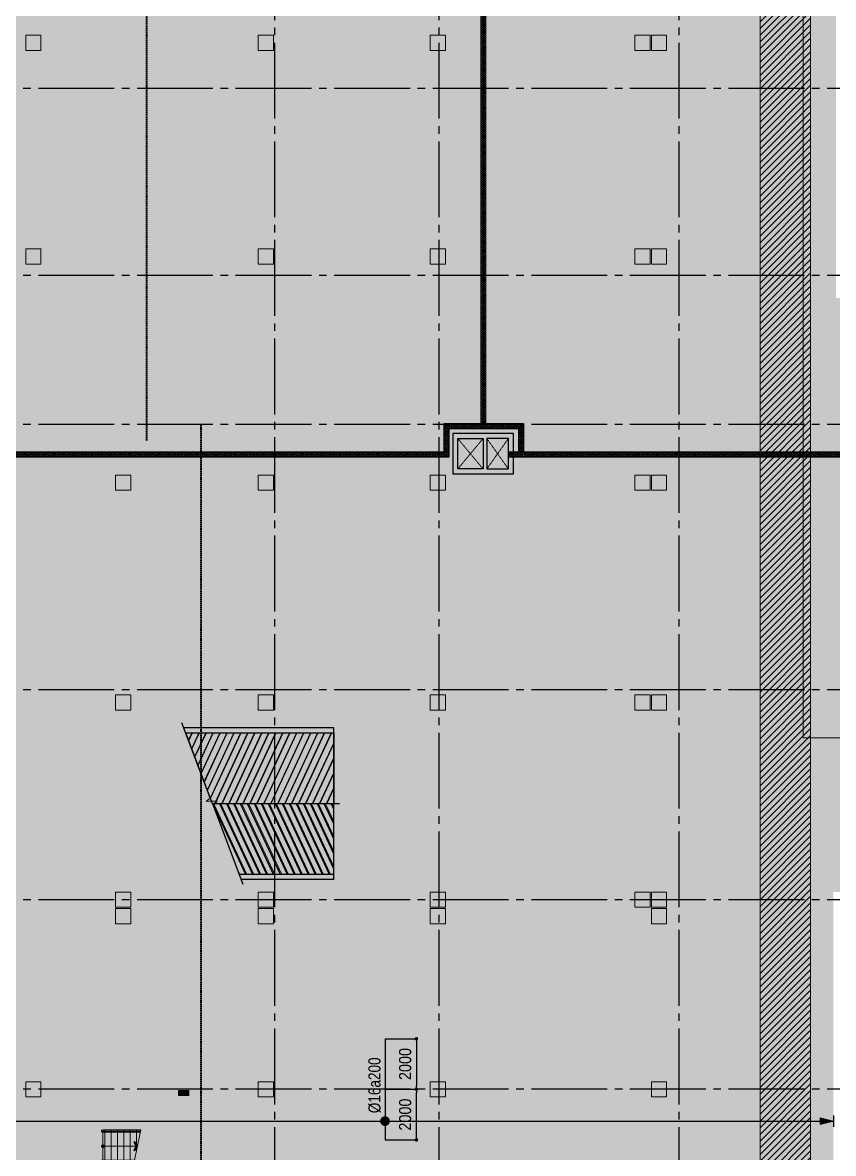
# Model space of a CAD drawing. Header units: millimetres. Extents: x -3819597 to -2591384, y 582389 to 820195.
# Drawn here: x -3387699 to -3355624, y 665496 to 710231 of the extents above; entities that cross this region are included whole.
import ezdxf
from ezdxf.enums import TextEntityAlignment as Align
from ezdxf.xclip import XClip

# ---------------------------------------------------------------- set-up
doc = ezdxf.new("R2010")
doc.units = ezdxf.units.MM
doc.header["$MEASUREMENT"] = 0
doc.header["$XCLIPFRAME"] = 0
for name, pattern in [('CENTER', [2, 1.25, -0.25, 0.25, -0.25]), ('CHG_XX_Damsan_Ham 2$0$CHG_XX_Damsan_Ham 2$0$HIDDEN', [0.375, 0.25, -0.125]), ('CHG_XX_Damsan_Ham 2$0$MB Ham 2$0$Hidden21', [3, 2, -1]), ('CHG_XX_Luoi truc$0$MB_Luoi truc$0$Center101', [13, 10, -1, 1, -1]), ('HIDDEN', [0.375, 0.25, -0.125])]:
    doc.linetypes.add(name, pattern=pattern)
doc.layers.get('0').update_dxf_attribs({"lineweight": 9})
doc.layers.get('Defpoints').update_dxf_attribs({"color": 10, "lineweight": 0})
for name, color, linetype in [('02HN. TEXT B', 1, 'Continuous'), ('08HN. SSS X', 6, 'Continuous'), ('12HN. GRID', 1, 'CENTER'), ("CHG_XX_Damsan_Ham 2$0$CHG_XX_Damsan_Ham 2$0$'S_General_Hatch_8", 8, 'Continuous'), ('CHG_XX_Damsan_Ham 2$0$CHG_XX_Damsan_Ham 2$0$MEP-00-GENERAL-35', 2, 'Continuous'), ('CHG_XX_Damsan_Ham 2$0$MB Ham 2$0$Staircase', 30, 'Continuous'), ('CHG_XX_Damsan_Ham 2$0$MB Ham 2$0$Staircase Hidden', 34, 'CHG_XX_Damsan_Ham 2$0$MB Ham 2$0$Hidden21'), ('CHG_XX_Luoi truc$0$Grid', 34, 'Continuous'), ('CHG_XX_Luoi truc$0$Grid Line', 8, 'CHG_XX_Luoi truc$0$MB_Luoi truc$0$Center101'), ('dim', 51, 'Continuous')]:
    doc.layers.add(name, color=color, linetype=linetype)
for name, color, linetype, lineweight, plot in [('CHG_XX_Cot_Ham 2$0$NS-Column-H2', 90, 'Continuous', 13, False), ('CHG_XX_Cot_Ham 2$0$NS-Column-H2 @ 1', 90, 'Continuous', 13, False), ('CHG_XX_Cot_Ham 2$0$NS-Column-H2 @ 150', 90, 'Continuous', 13, False)]:
    doc.layers.add(name, color=color, linetype=linetype, lineweight=lineweight, plot=plot)
for name, color, linetype, lineweight in [('CHG_XX_Cot_Ham 2$0$NS-Pier-H2', 150, 'Continuous', 13), ('CHG_XX_Damsan_Ham 2$0$CHG_XX_Damsan_Ham 2$0$DBAO', 3, 'Continuous', 13), ('CHG_XX_Damsan_Ham 2$0$CHG_XX_Damsan_Ham 2$0$DMo', 9, 'CHG_XX_Damsan_Ham 2$0$CHG_XX_Damsan_Ham 2$0$HIDDEN', 9), ('CHG_XX_Damsan_Ham 2$0$CHG_XX_Damsan_Ham 2$0$DTE-MEP-H-SLAB TEXT', 3, 'Continuous', 0), ('CHG_XX_Damsan_Ham 2$0$CHG_XX_Damsan_Ham 2$0$HATCH', 154, 'Continuous', 9), ('CHG_XX_Damsan_Ham 2$0$CHG_XX_Damsan_Ham 2$0$mach ngung thi cong', 6, 'Continuous', 13), ('CHG_XX_Damsan_Ham 2$0$CHG_XX_Damsan_Ham 2$0$Start hatch', 8, 'Continuous', 25), ('CHG_XX_Damsan_Ham 2$0$CHG_XX_Damsan_Ham 2$0$Start net bao', 3, 'Continuous', 18), ('CHG_XX_Damsan_Ham 2$0$HATCH', 57, 'Continuous', 9), ('CHG_XX_Damsan_Ham 2$0$mach ngung thi cong', 6, 'Continuous', 13), ('CHG_XX_Damsan_Ham 2$0$Start hatch', 8, 'Continuous', 25), ('CHG_XX_Damsan_Ham 2$0$tam cap ram', 8, 'Continuous', 5), ('thep chay suot', 5, 'HIDDEN', 40)]:
    doc.layers.add(name, color=color, linetype=linetype, lineweight=lineweight)
doc.styles.add('[HN042014]STYLE', font='arial.ttf', dxfattribs={"width": 0.8})
doc.styles.add('CHG_XX_Luoi truc$0$MB_Luoi truc$0$Grid A-F$0$VNI-HelveCB', font='VHELVCB_0.TTF')
doc.styles.add('MB_Luoi truc$0$Arial_C', font='arial.ttf', dxfattribs={"width": 0.85})
doc.dimstyles.new('200', dxfattribs={"dimscale": 200, "dimtxt": 2.4, "dimasz": 0.7, "dimexe": 0.0003, "dimexo": 0, "dimgap": 1, "dimtad": 1, "dimdec": 0, "dimzin": 12, "dimdsep": 46, "dimtxsty": 'MB_Luoi truc$0$Arial_C', "dimblk": 'MB_Luoi truc$0$_Dot', "dimcen": 0.5, "dimclrd": 256, "dimclre": 8, "dimclrt": 1, "dimadec": 0, "dimazin": 0, "dimtfac": 1, "dimtdec": 0, "dimtix": 1, "dimtmove": 2, "dimatfit": 3, "dimldrblk": 'MB_Luoi truc$0$HTT Arrow 30', "dimfxl": 1, "dimtolj": 1, "dimtzin": 0, "dimlwe": -1, "dimarcsym": 0})
pattern_1 = [(45, (170555.19, -8650), (-44.194174, 44.194174), []), (135, (170555.19, -8650), (-44.194174, -44.194174), [])]

# ---------------------------------------------------------------- blocks, each defined once
blk = doc.blocks.new('*U697')
at = {"layer": 'thep chay suot', "linetype": 'HIDDEN', "ltscale": 10}
blk.add_line((-8539, 0), (7238, 0), dxfattribs=at)
at = {"layer": 'thep chay suot', "linetype": 'ByBlock', "ltscale": 0.001}
blk.add_line((-8539, 0), (-8539, 0), dxfattribs=at)
at = {"layer": '02HN. TEXT B', "linetype": 'ByBlock', "style": '[HN042014]STYLE', "width": 0.8, "flags": 8}
blk.add_attdef('1', text='', height=160, dxfattribs=at).set_placement((-815, 134), align=Align.MIDDLE_LEFT)
blk.add_attdef('0', text='', height=160, dxfattribs=at).set_placement((-351, 11), align=Align.MIDDLE_CENTER)
at = {"layer": 'Defpoints', "color": 9, "linetype": 'ByBlock', "style": '[HN042014]STYLE', "width": 0.8, "flags": 9}
for tag, p in [('2', (-6355, 883)), ('3', (-6355, 479)), ('4', (-6355, 74)), ('5', (-6355, -317))]:
    blk.add_attdef(tag, text='', height=250, dxfattribs=at).set_placement(p, align=Align.MIDDLE_CENTER)
blk = doc.blocks.new('*U722')
at = {"layer": 'thep chay suot', "linetype": 'HIDDEN', "ltscale": 10}
blk.add_line((-10637, 0), (10041, 0), dxfattribs=at)
at = {"layer": 'thep chay suot', "linetype": 'ByBlock', "ltscale": 0.001}
blk.add_line((10041, 0), (10041, 0), dxfattribs=at)
at = {"layer": '02HN. TEXT B', "linetype": 'ByBlock', "style": '[HN042014]STYLE', "width": 0.8, "flags": 8}
blk.add_attdef('1', text='', height=160, dxfattribs=at).set_placement((-815, 134), align=Align.MIDDLE_LEFT)
blk.add_attdef('0', text='', height=160, dxfattribs=at).set_placement((-351, 11), align=Align.MIDDLE_CENTER)
at = {"layer": 'Defpoints', "color": 9, "linetype": 'ByBlock', "style": '[HN042014]STYLE', "width": 0.8, "flags": 9}
for tag, p in [('2', (12010, 883)), ('3', (12010, 479)), ('4', (12010, 74)), ('5', (12010, -317))]:
    blk.add_attdef(tag, text='', height=250, dxfattribs=at).set_placement(p, align=Align.MIDDLE_CENTER)
blk = doc.blocks.new('*U727')
at = {"layer": '12HN. GRID', "linetype": 'Continuous'}
h = blk.add_hatch(color=256, dxfattribs=at)
h.dxf.hatch_style = 1
h.paths.add_polyline_path([(-44, 8611), (44, 8611), (0, 8787)])
h = blk.add_hatch(color=256, dxfattribs=at)
h.dxf.hatch_style = 1
h.paths.add_polyline_path([(0, -5913), (44, -5737), (-44, -5737)])
at = {"layer": '08HN. SSS X', "linetype": 'ByBlock', "ltscale": 10}
for p, q in [((-1086, 0), (247, 0)), ((-1086, 0), (-1086, 0)), ((247, 0), (247, 0))]:
    blk.add_line(p, q, dxfattribs=at)
at = {"layer": '12HN. GRID', "linetype": 'Continuous'}
for p, q in [((-75, 8787), (75, 8787)), ((-44, 8611), (0, 8787)), ((0, 8787), (0, -5913)), ((0, 8787), (44, 8611)), ((-44, 8611), (44, 8611)), ((-44, -5737), (44, -5737)), ((-44, -5737), (0, -5913)), ((0, -5913), (44, -5737)), ((-75, -5913), (75, -5913))]:
    blk.add_line(p, q, dxfattribs=at)
at = {"layer": '12HN. GRID', "linetype": 'Continuous', "const_width": 64, "flags": 128}
blk.add_lwpolyline([(-32, 0, -1), (32, 0, -1)], format="xyb", close=True, dxfattribs=at)
at = {"layer": '02HN. TEXT B', "linetype": 'ByBlock', "style": '[HN042014]STYLE', "width": 0.8, "flags": 8}
blk.add_attdef('1', text='', height=160, dxfattribs=at).set_placement((-839, 140), align=Align.MIDDLE_LEFT)
blk.add_attdef('0', text='', height=160, dxfattribs=at).set_placement((211365, -1010081), align=Align.MIDDLE_CENTER)
at = {"layer": 'Defpoints', "color": 9, "linetype": 'ByBlock', "style": '[HN042014]STYLE', "width": 0.8, "flags": 9}
for tag, p in [('2', (1264, 124)), ('3', (1264, -281)), ('4', (1264, -686)), ('5', (1264, -1076))]:
    blk.add_attdef(tag, text='', height=250, dxfattribs=at).set_placement(p, align=Align.MIDDLE_CENTER)
blk = doc.blocks.new('MB_Luoi truc$0$_Dot')
at = {"color": 0, "linetype": 'ByBlock', "lineweight": -2}
blk.add_line((-0.5, 0), (-1, 0), dxfattribs=at)
at = {"color": 0, "linetype": 'ByBlock', "const_width": 0.5}
blk.add_lwpolyline([(-0.25, 0, 1), (0.25, 0, 1)], format="xyb", close=True, dxfattribs=at)
blk = doc.blocks.new('*D726')
at = {"layer": 'Defpoints', "color": 0, "ltscale": 1500, "transparency": 16777216}
for p in [(-3373362, 668031), (-3372120, 668031), (-3373362, 666031)]:
    blk.add_point(p, dxfattribs=at)
at = {"layer": 'dim', "color": 8, "ltscale": 1500, "transparency": 16777216}
for p, q in [((-3373362, 668031), (-3372120, 668031)), ((-3373362, 666031), (-3372120, 666031))]:
    blk.add_line(p, q, dxfattribs=at)
at = {"layer": 'dim', "lineweight": -2, "ltscale": 1500, "transparency": 16777216}
blk.add_line((-3372120, 666171), (-3372120, 667891), dxfattribs=at)
at = {"layer": 'dim', "lineweight": -2, "ltscale": 1500, "transparency": 16777216, "xscale": 140, "yscale": 140, "zscale": 140}
for p, rotation in [((-3372120, 668031), 90), ((-3372120, 666031), 270)]:
    blk.add_blockref('MB_Luoi truc$0$_Dot', p, dxfattribs=dict(at, rotation=rotation))
at = {"layer": 'dim', "color": 1, "ltscale": 1500, "transparency": 16777216, "insert": (-3372565, 667031), "char_height": 480, "attachment_point": 5, "rotation": 90, "style": 'MB_Luoi truc$0$Arial_C'}
blk.add_mtext('\\A1;2000', dxfattribs=at)
blk = doc.blocks.new('MB_Luoi truc$0$HTT Arrow 30')
blk.add_hatch(color=256).paths.add_polyline_path([(-2.5, 0.375), (-2.5, -0.375), (0, 0)])
at = {"color": 0, "linetype": 'ByBlock', "lineweight": -2}
for p, q in [((0, 0), (-2.5, 0.375)), ((-2.5, -0.375), (-2.5, 0.375)), ((0, 0), (-2.5, -0.375))]:
    blk.add_line(p, q, dxfattribs=at)
blk = doc.blocks.new('*D728')
at = {"layer": 'Defpoints', "color": 0, "ltscale": 1500, "transparency": 16777216}
for p in [(-3373362, 670031), (-3373362, 668031), (-3372120, 668031)]:
    blk.add_point(p, dxfattribs=at)
at = {"layer": 'dim', "color": 8, "ltscale": 1500, "transparency": 16777216}
for p, q in [((-3373362, 670031), (-3372120, 670031)), ((-3373362, 668031), (-3372120, 668031))]:
    blk.add_line(p, q, dxfattribs=at)
at = {"layer": 'dim', "lineweight": -2, "ltscale": 1500, "transparency": 16777216}
blk.add_line((-3372120, 669891), (-3372120, 668171), dxfattribs=at)
at = {"layer": 'dim', "lineweight": -2, "ltscale": 1500, "transparency": 16777216, "xscale": 140, "yscale": 140, "zscale": 140}
for p, rotation in [((-3372120, 670031), 90), ((-3372120, 668031), 270)]:
    blk.add_blockref('MB_Luoi truc$0$_Dot', p, dxfattribs=dict(at, rotation=rotation))
at = {"layer": 'dim', "color": 1, "ltscale": 1500, "transparency": 16777216, "insert": (-3372565, 669031), "char_height": 480, "attachment_point": 5, "rotation": 90, "style": 'MB_Luoi truc$0$Arial_C'}
blk.add_mtext('\\A1;2000', dxfattribs=at)
blk = doc.blocks.new('*U1036')
at = {"layer": 'CHG_XX_Cot_Ham 2$0$NS-Column-H2 @ 1'}
h = blk.add_hatch(color=256, dxfattribs=at)
h.dxf.hatch_style = 1
h.paths.add_polyline_path([(-300, -300), (-300, 300), (300, 300), (300, -300)])
at = {"layer": 'CHG_XX_Cot_Ham 2$0$NS-Column-H2 @ 150'}
h = blk.add_hatch(color=256, dxfattribs=at)
h.dxf.hatch_style = 1
h.paths.add_polyline_path([(-300, -300), (-300, 300), (300, 300), (300, -300)])
blk = doc.blocks.new('CHG_XX_Cot_Ham 2$0$HoBoi_C600x600')
at = {"layer": 'CHG_XX_Cot_Ham 2$0$NS-Column-H2'}
blk.add_lwpolyline([(300, -300), (300, 300), (-300, 300), (-300, -300)], close=True, dxfattribs=at)
blk.add_blockref('*U1036', (0, 0), dxfattribs=at)
blk = doc.blocks.new('*U1029')
at = {"layer": 'CHG_XX_Luoi truc$0$Grid Line'}
blk.add_line((0, 0), (0, 608), dxfattribs=at)
at = {"layer": 'CHG_XX_Luoi truc$0$Grid', "lineweight": -2, "style": 'CHG_XX_Luoi truc$0$MB_Luoi truc$0$Grid A-F$0$VNI-HelveCB'}
for tag, p in [('GRIDSUB', (0, 617)), ('GRID', (0, -9))]:
    blk.add_attdef(tag, text='', height=5, dxfattribs=at).set_placement(p, align=Align.MIDDLE)
blk = doc.blocks.new('*U1034')
at = {"layer": 'CHG_XX_Luoi truc$0$Grid Line'}
blk.add_line((0, 0), (0, 608), dxfattribs=at)
at = {"layer": 'CHG_XX_Luoi truc$0$Grid', "lineweight": -2, "style": 'CHG_XX_Luoi truc$0$MB_Luoi truc$0$Grid A-F$0$VNI-HelveCB'}
for tag, p in [('GRIDSUB', (0, 617)), ('GRID', (0, -9))]:
    blk.add_attdef(tag, text='', height=5, dxfattribs=at).set_placement(p, align=Align.MIDDLE)
blk = doc.blocks.new('*U1031')
at = {"layer": 'CHG_XX_Luoi truc$0$Grid Line'}
blk.add_line((0, 0), (0, 438), dxfattribs=at)
at = {"layer": 'CHG_XX_Luoi truc$0$Grid', "lineweight": -2, "style": 'CHG_XX_Luoi truc$0$MB_Luoi truc$0$Grid A-F$0$VNI-HelveCB'}
for tag, p in [('GRIDSUB', (0, 447)), ('GRID', (0, -9))]:
    blk.add_attdef(tag, text='', height=5, dxfattribs=at).set_placement(p, align=Align.MIDDLE)
blk = doc.blocks.new('CHG_XX_Luoi truc')
at = {"layer": 'CHG_XX_Luoi truc$0$Grid', "xscale": 300, "yscale": 300, "zscale": 300}
for name, p in [('*U1029', (54650, -12747)), ('*U1034', (61150, -12747)), ('*U1029', (70650, -12747))]:
    blk.add_blockref(name, p, dxfattribs=at)
at = {"layer": 'CHG_XX_Luoi truc$0$Grid', "xscale": 300.0000000000013, "yscale": 300.0000000000013, "zscale": 300.0000000000013, "rotation": 90}
for p in [(110703, 97650), (110703, 90250), (110703, 84350), (110703, 73850), (110703, 65550), (110703, 58050)]:
    blk.add_blockref('*U1031', p, dxfattribs=at)
blk = doc.blocks.new('CHG_XX_Cot_Ham 2')
at = {"layer": 'CHG_XX_Cot_Ham 2$0$NS-Column-H2'}
h = blk.add_hatch(color=256, dxfattribs=at)
h.dxf.hatch_style = 1
h.paths.add_polyline_path([(50848.5, 58000), (50848.5, 57800), (51248.5, 57800), (51248.5, 58000)])
at = {"layer": 'CHG_XX_Cot_Ham 2$0$NS-Pier-H2'}
h = blk.add_hatch(color=256, dxfattribs=at)
h.dxf.hatch_style = 1
h.paths.add_polyline_path([(99639.2, 163400), (-10900, 163400), (-10900, 85450), (-300, 85450), (-300, 84050), (32350, 84050), (32350, -9000), (103575.5, -9000), (106050, -6022), (106050, 158254.3)])
h.paths.add_polyline_path([(99533.7, 163100), (105750, 158110.4), (105750, 90450), (105650, 90450), (105750, 90450), (105750, 13850), (105750, 13722.3), (105750, -5913.6), (103434.7, -8700), (93599.8, -8700), (93299.8, -8700), (32650, -8700), (32650, 84350), (0, 84350), (0, 85750), (-10600, 85750), (-10600, 163100), (93600, 163100)], flags=16)
at = {"layer": 'CHG_XX_Cot_Ham 2$0$NS-Column-H2'}
blk.add_lwpolyline([(50848.5, 58000), (50848.5, 57800), (51248.5, 57800), (51248.5, 58000)], close=True, dxfattribs=at)
for p in [(45100, 99450), (54300, 99450), (61100, 99450), (69200, 99450), (69850, 99450), (45100, 91000), (54300, 91000), (61100, 91000), (69200, 91000), (69850, 91000), (48650, 82050), (54300, 82050), (61100, 82050), (69200, 82050), (69850, 82050), (48650, 73350), (54300, 73350), (61100, 73350), (69200, 73350), (69850, 73350), (48650, 65550), (54300, 65550), (61100, 65550), (69200, 65550), (69850, 65550), (48650, 64900), (48650, 64900), (54300, 64900), (61100, 64900), (69850, 64900), (45100, 58050), (54300, 58050), (61100, 58050), (69850, 58050)]:
    blk.add_blockref('CHG_XX_Cot_Ham 2$0$HoBoi_C600x600', p, dxfattribs=at)
at = {"layer": 'CHG_XX_Cot_Ham 2$0$NS-Pier-H2'}
blk.add_blockref('CHG_XX_Luoi truc', (0, 0), dxfattribs=at)
blk = doc.blocks.new('CHG_XX_Damsan_Ham 2$0$CHG_XX_Damsan_Ham 2$0$sdfsgdh')
at = {"layer": 'CHG_XX_Damsan_Ham 2$0$CHG_XX_Damsan_Ham 2$0$Start hatch', "ltscale": 0.5}
h = blk.add_hatch(dxfattribs=at)
h.set_pattern_fill('ANSI37', color=256, scale=500)
h.set_pattern_definition(pattern_1)
h.paths.add_polyline_path([(73704, -38921), (73504, -38921), (73504, -76505), (73704, -76505)])
h = blk.add_hatch(dxfattribs=at)
h.set_pattern_fill('ANSI37', color=256, scale=500)
h.set_pattern_definition(pattern_1)
h.paths.add_polyline_path([(72249, -76705), (74991, -76705), (74991, -77624), (74591, -77624), (74591, -77824), (75191, -77824), (75191, -77624), (75191, -76505), (73704, -76505), (73504, -76505), (72049, -76505), (72049, -77624), (45350, -77624), (45350, -77824), (72249, -77824)])
h = blk.add_hatch(dxfattribs=at)
h.set_pattern_fill('ANSI37', color=256, scale=500)
h.paths.add_polyline_path([(103600, -77624), (75191, -77624), (75191, -77824), (103600, -77824)])
at = {"layer": 'CHG_XX_Damsan_Ham 2$0$CHG_XX_Damsan_Ham 2$0$DTE-MEP-H-SLAB TEXT', "color": 2, "ltscale": 0.5}
for p, q in [((73504, 200), (73504, -76505)), ((73704, 200), (73704, -76505)), ((73504, -76705), (73504, -76707)), ((74591, -77624), (74991, -77624)), ((74591, -78105), (74591, -78305))]:
    blk.add_line(p, q, dxfattribs=at)
at = {"layer": 'CHG_XX_Damsan_Ham 2$0$CHG_XX_Damsan_Ham 2$0$MEP-00-GENERAL-35'}
for p, q in [((74591, -77824), (103600, -77824)), ((75191, -77624), (103600, -77624))]:
    blk.add_line(p, q, dxfattribs=at)
for points in [[(45350, -77624), (72049, -77624), (72049, -76505), (73504, -76505)], [(45350, -77824), (72249, -77824), (72249, -76705), (74991, -76705), (74991, -77624)], [(73704, -76505), (75191, -76505), (75191, -77624)]]:
    blk.add_lwpolyline(points, dxfattribs=at)
for points in [[(74791, -76905), (72391, -76905), (72391, -78505), (74791, -78505)], [(73591, -78305), (72591, -78305), (72591, -77105), (73591, -77105)], [(74591, -77105), (73741, -77105), (73741, -78305), (74591, -78305)]]:
    blk.add_lwpolyline(points, close=True, dxfattribs=at)
blk = doc.blocks.new('CHG_XX_Damsan_Ham 2$0$A$C2E244298')
at = {"layer": 'CHG_XX_Damsan_Ham 2$0$Start hatch', "linetype": 'Continuous'}
h = blk.add_hatch(dxfattribs=at)
h.set_pattern_fill('_USER', color=256, scale=250, angle=65, pattern_type=0)
h.set_pattern_definition([(65, (2e-10, 1e-10), (-226.57695, 105.65457), [])])
h.paths.add_polyline_path([(51130, 72150), (56983, 72150), (56983, 69350), (52188, 69350)])
h = blk.add_hatch(dxfattribs=at)
h.set_pattern_fill('_USER', color=256, scale=250, angle=65, pattern_type=0)
h.set_pattern_definition([(295, (2e-10, 138700), (-226.57695, -105.65457), [])])
h.paths.add_polyline_path([(56983, 66550), (56983, 69350), (52188, 69350), (53246, 66550)])
at = {"layer": 'CHG_XX_Damsan_Ham 2$0$Start hatch'}
for p, q in [((56983, 72350), (51055, 72350)), ((56983, 66350), (53321, 66350))]:
    blk.add_line(p, q, dxfattribs=at)
at = {"layer": 'CHG_XX_Damsan_Ham 2$0$Start hatch', "linetype": 'Continuous'}
for p, q in [((57206, 69350), (52188, 69350)), ((56983, 66550), (53246, 66550))]:
    blk.add_line(p, q, dxfattribs=at)
for points in [[(53397, 66150), (52207, 69301), (52373, 69444), (51934, 69438), (52101, 69581), (50979, 72550)], [(56983, 66350), (56983, 72350)]]:
    blk.add_lwpolyline(points, dxfattribs=at)
blk.add_lwpolyline([(51130, 72150), (56983, 72150), (56983, 69350), (52188, 69350)], close=True, dxfattribs=at)
blk = doc.blocks.new('CHG_XX_Damsan_Ham 2$0$MB Ham 2$0$Arrow 60')
at = {"linetype": 'ByBlock', "lineweight": -2}
h = blk.add_hatch(color=0, dxfattribs=at)
h.paths.add_polyline_path([(1.88, 0.94), (1.65, 1.38), (0, 0.56), (-1.65, 1.38), (-1.88, 0.94), (0, 0)], flags=17)
h.paths.add_polyline_path([(1.65, 1.38), (1.88, 0.94), (0, 0), (-1.88, 0.94), (-1.65, 1.38), (0, 0.56)])
blk.add_hatch(color=0, dxfattribs=at).paths.add_polyline_path([(1.65, 1.38), (1.88, 0.94), (0, 0), (-1.88, 0.94), (-1.65, 1.38), (0, 0.56)])
at = {"color": 0, "linetype": 'ByBlock', "lineweight": -2}
blk.add_lwpolyline([(1.65, 1.38), (1.88, 0.94), (0, 0), (-1.88, 0.94), (-1.65, 1.38), (0, 0.56)], close=True, dxfattribs=at)
blk = doc.blocks.new('CHG_XX_Damsan_Ham 2$0$MB Ham 2$0$Dot')
at = {"linetype": 'ByBlock', "lineweight": -2}
h = blk.add_hatch(color=0, dxfattribs=at)
edge = h.paths.add_edge_path()
edge.add_arc((0, 0), 0.5, 0, 360)
at = {"color": 0, "linetype": 'ByBlock', "lineweight": -2}
blk.add_line((0, -1), (0, 1), dxfattribs=at)
blk.add_circle((0, 0), 0.5, dxfattribs=at)
blk = doc.blocks.new('*U966')
at = {"layer": 'CHG_XX_Damsan_Ham 2$0$tam cap ram'}
h = blk.add_hatch(dxfattribs=at)
h.set_pattern_fill('_USER', color=256, scale=250, angle=90, pattern_type=0)
h.set_pattern_definition([(90, (2200, 2550), (-250, 2e-14), [])])
h.paths.add_polyline_path([(1200, 2550), (3200, 2550), (3200, 1450), (1200, 1450)])
h.paths.add_polyline_path([(1200, 1400), (3200, 1400), (3200, 1350), (1200, 1350)])
h.paths.add_polyline_path([(1200, 1200), (3200, 1200), (3200, 1150), (1200, 1150)])
h.paths.add_polyline_path([(1200, 1100), (3200, 1100), (3200, 0), (1200, 0)])
at = {"layer": 'CHG_XX_Damsan_Ham 2$0$MB Ham 2$0$Staircase'}
for p, q in [((1200, 0), (1200, 1100)), ((3200, 0), (3200, 1100)), ((0, 0), (4400, 0))]:
    blk.add_line(p, q, dxfattribs=at)
at = {"layer": 'CHG_XX_Damsan_Ham 2$0$MB Ham 2$0$Staircase Hidden'}
for p, q in [((4400, 2550), (4400, 0)), ((4400, 1200), (4400, 1350))]:
    blk.add_line(p, q, dxfattribs=at)
at = {"layer": 'CHG_XX_Damsan_Ham 2$0$tam cap ram'}
for p, q in [((0, 0), (0, 2550)), ((0, 2550), (4400, 2550)), ((1200, 1450), (1200, 2550)), ((1598, 1350), (1848, 2550)), ((1700, 1350), (1950, 2550)), ((3200, 1450), (3200, 2550)), ((600, 550), (600, 2000)), ((600, 2000), (3800, 2000)), ((3800, 550), (3800, 2000)), ((1100, 1100), (1100, 1450)), ((1100, 1450), (3300, 1450)), ((1150, 1150), (1150, 1400)), ((1150, 1400), (3250, 1400)), ((1200, 1150), (1200, 1400)), ((1200, 1400), (1200, 1350)), ((1200, 1350), (3200, 1350)), ((3200, 1150), (3200, 1400)), ((3250, 1150), (3250, 1400)), ((3300, 1100), (3300, 1450)), ((1100, 1100), (3300, 1100)), ((1150, 1150), (3250, 1150)), ((1200, 1200), (3200, 1200)), ((1200, 1200), (1200, 1150)), ((600, 550), (3800, 550))]:
    blk.add_line(p, q, dxfattribs=at)
for points in [[(1200, 2550), (3200, 2550), (3200, 1450), (1200, 1450)], [(1200, 1400), (3200, 1400), (3200, 1350), (1200, 1350)], [(1200, 1200), (3200, 1200), (3200, 1150), (1200, 1150)], [(1200, 1100), (3200, 1100), (3200, 0), (1200, 0)]]:
    blk.add_lwpolyline(points, close=True, dxfattribs=at)
for centre, start, end in [((1200, 1350), 90, 180), ((3200, 1350), 0, 90), ((1200, 1200), 180, 270), ((3200, 1200), 270, 0)]:
    blk.add_arc(centre, 1200, start, end, dxfattribs=at)
at = {"layer": 'CHG_XX_Damsan_Ham 2$0$tam cap ram', "yscale": 100, "zscale": 100}
for name, p, xscale, rotation in [('CHG_XX_Damsan_Ham 2$0$MB Ham 2$0$Arrow 60', (1835, 2000), 100, 270), ('CHG_XX_Damsan_Ham 2$0$MB Ham 2$0$Dot', (3200, 2000), 100, 270), ('CHG_XX_Damsan_Ham 2$0$MB Ham 2$0$Arrow 60', (3200, 550), -100, 90)]:
    blk.add_blockref(name, p, dxfattribs=dict(at, xscale=xscale, rotation=rotation))
blk = doc.blocks.new('CHG_XX_Damsan_Ham 2$0$ArchStaireH2')
at = {"layer": 'CHG_XX_Damsan_Ham 2$0$tam cap ram'}
h = blk.add_hatch(dxfattribs=at)
h.set_pattern_fill('_USER', color=256, scale=250, angle=65, pattern_type=0)
h.set_pattern_definition([(65, (-12250, -141050), (-226.57695, 105.65457), [])])
h.paths.add_polyline_path([(38880, -68900), (44733, -68900), (44733, -71700), (39938, -71700)])
h = blk.add_hatch(dxfattribs=at)
h.set_pattern_fill('_USER', color=256, scale=250, angle=65, pattern_type=0)
h.set_pattern_definition([(295, (-12250, -2350), (-226.57695, -105.65457), [])])
h.paths.add_polyline_path([(44733, -74500), (44733, -71700), (39938, -71700), (40996, -74500)])
ref = blk.add_blockref('*U966', (38800, -83250), dxfattribs=dict(rotation=180))
XClip(ref).set_block_clipping_path([(3250, 1350), (3249.9999999999, 2550), (1945, 2550), (1695, 1350)])
at = {"layer": 'CHG_XX_Damsan_Ham 2$0$CHG_XX_Damsan_Ham 2$0$Start net bao'}
blk.add_blockref('CHG_XX_Damsan_Ham 2$0$A$C2E244298', (-12250, -141050), dxfattribs=at)
blk = doc.blocks.new('CHG_XX_Damsan_Ham 2', base_point=(3089256, -609981))
at = {"layer": "CHG_XX_Damsan_Ham 2$0$CHG_XX_Damsan_Ham 2$0$'S_General_Hatch_8"}
h = blk.add_hatch(dxfattribs=at)
h.set_pattern_fill('CROSS', color=256, scale=2000)
edge = h.paths.add_edge_path()
edge.add_line((76750, 42625), (76750, 65250))
edge.add_line((76750, 65250), (76750, 65850))
edge.add_line((76750, 65850), (77900, 65850))
edge.add_line((77900, 65850), (77900, 89350))
edge.add_line((77900, 89350), (76850, 89350))
edge.add_line((76850, 89350), (76850, 90650))
edge.add_line((76850, 90650), (76852, 131950))
edge.add_line((76852, 131950), (51950, 131950))
edge.add_line((51950, 131950), (51950, 130600))
edge.add_line((51950, 130600), (22700, 130600))
edge.add_line((22700, 130600), (22700, 84050))
edge.add_line((22700, 84050), (32350, 84050))
edge.add_line((32350, 84050), (32350, 22700))
edge.add_line((32350, 22700), (76500, 22700))
edge.add_line((76500, 22700), (76500, 23518))
edge.add_line((76500, 23518), (76750, 23518))
edge.add_line((76750, 23518), (76750, 42625))
edge.add_line((76750, 42625), (76750, 43198))
at = {"layer": 'CHG_XX_Damsan_Ham 2$0$CHG_XX_Damsan_Ham 2$0$HATCH'}
h = blk.add_hatch(dxfattribs=at)
h.set_pattern_fill('ANSI31', color=256, scale=1500)
h.set_pattern_definition([(45, (-2702289.21, 609981.01), (-132.582521, 132.582521), [])])
h.paths.add_polyline_path([(32350, 25700), (73852, 25700), (73852, 127600), (25700, 127600), (25700, 84350), (23700, 84350), (23700, 129600), (75851, 129600), (75851, 23700), (32350, 23700)])
at = {"layer": 'CHG_XX_Damsan_Ham 2$0$CHG_XX_Damsan_Ham 2$0$DMo'}
for p, q in [((61891, 83795), (62891, 82595)), ((62891, 83795), (61891, 82595)), ((63041, 83795), (63891, 82595)), ((63041, 82595), (63891, 83795))]:
    blk.add_line(p, q, dxfattribs=at)
at = {"layer": 'CHG_XX_Damsan_Ham 2$0$CHG_XX_Damsan_Ham 2$0$HATCH'}
blk.add_lwpolyline([(32350, 25700), (73852, 25700), (73852, 127600), (25700, 127600), (25700, 84350), (23700, 84350), (23700, 129600), (75851, 129600), (75851, 23700), (32350, 23700), (32350, 25700)], dxfattribs=at)
at = {"layer": 'CHG_XX_Damsan_Ham 2$0$CHG_XX_Damsan_Ham 2$0$mach ngung thi cong'}
blk.add_lwpolyline([(23700, 90148), (-100, 90150), (-100, 153400), (99650, 153400), (99650, 71950), (75851, 71950), (75851, 88800), (75851, 88800), (75851, 129600), (23700, 129600)], close=True, dxfattribs=at)
at = {"layer": 'CHG_XX_Damsan_Ham 2$0$mach ngung thi cong'}
blk.add_lwpolyline([(23900, 90148), (-100, 90150), (-100, 153400), (99650, 153400), (99650, 71950), (75549, 71950), (75549, 88800), (75549, 88800), (75549, 129500), (23900, 129500)], close=True, dxfattribs=at)
at = {"layer": 'CHG_XX_Damsan_Ham 2$0$CHG_XX_Damsan_Ham 2$0$DBAO'}
blk.add_blockref('CHG_XX_Cot_Ham 2', (0, 0), dxfattribs=at)
at = {"layer": 'CHG_XX_Damsan_Ham 2$0$CHG_XX_Damsan_Ham 2$0$DTE-MEP-H-SLAB TEXT'}
blk.add_blockref('CHG_XX_Damsan_Ham 2$0$CHG_XX_Damsan_Ham 2$0$sdfsgdh', (-10700, 160900), dxfattribs=at)
at = {"layer": 'CHG_XX_Damsan_Ham 2$0$HATCH'}
for name, p in [('CHG_XX_Cot_Ham 2', (0, 0)), ('CHG_XX_Damsan_Ham 2$0$ArchStaireH2', (12250, 141050))]:
    blk.add_blockref(name, p, dxfattribs=at)

msp = doc.modelspace()

# ---------------------------------------------------------------- block references
at = {"layer": '08HN. SSS X', "linetype": 'Continuous'}
ref = msp.add_blockref('*U727', (-3373362.2, 666771.8), dxfattribs=dict(at, xscale=-3, yscale=3, zscale=3, rotation=90))
ref.add_attrib('1', '%%c16a200', dxfattribs={"layer": '02HN. TEXT B', "linetype": 'ByBlock', "height": 480, "rotation": 90, "style": '[HN042014]STYLE', "width": 0.8}).set_placement((-3373782.2, 667086), align=Align.MIDDLE_LEFT)
at = {"layer": 'dim', "ltscale": 1500}
msp.add_blockref('CHG_XX_Damsan_Ham 2', (-343118.3, 0), dxfattribs=at)
at = {"layer": 'thep chay suot', "xscale": 3, "yscale": 3, "zscale": 3, "rotation": 90}
for name, p in [('*U697', (-3382785.7, 719302.3)), ('*U722', (-3380629.3, 664206.8))]:
    msp.add_blockref(name, p, dxfattribs=at)

# ---------------------------------------------------------------- dimensions: what is measured, and where the dimension line sits
at = {"layer": 'dim', "ltscale": 1500}
for p1, angle, picture, middle in [((-3373362.2, 670030.7), 270, '*D728', (-3372565.2, 669030.9)), ((-3373362.2, 666031.3), 90, '*D726', (-3372565.2, 667031.2))]:
    dim = msp.add_linear_dim(base=(-3372120.2, 668031), p1=p1, p2=(-3373362.2, 668031), angle=angle, dimstyle='200', override={"dimfxl": 8, "dimfxlon": 1, "dimarcsym": 1}, dxfattribs=at)
    dim.commit()
    dim.dimension.update_dxf_attribs({"geometry": picture, "text_midpoint": middle})

doc.saveas('drawing.dxf')
